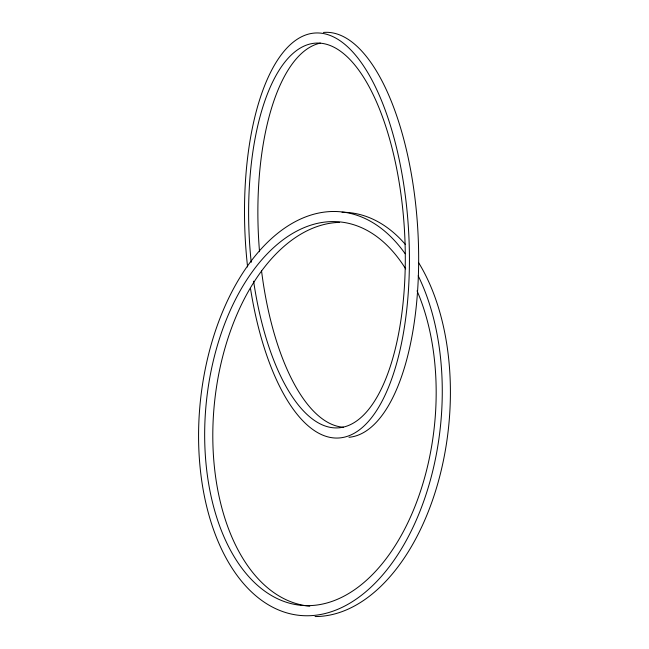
<?xml version="1.0" encoding="UTF-8"?>
<svg xmlns="http://www.w3.org/2000/svg" width="649" height="649" viewBox="0 0 649 649"><rect width="100%" height="100%" fill="white"/><g stroke="black" fill="none" stroke-linecap="round" stroke-linejoin="round"><path stroke-width="0.97" d="M323.421 32.45A202.837 81.766 86.7 0 1 417.68 227.645A202.837 81.766 86.7 0 1 348.984 437.288M343.524 427.229A192.696 77.677 86.7 0 1 261.531 270.771M259.535 251.739A192.696 77.677 86.7 0 1 320.419 43.11M247.594 266.974A202.837 81.766 86.7 0 1 344.148 43.799A202.837 81.766 86.7 0 1 390.187 383.048A202.837 81.766 86.7 0 1 250.571 288.951M251.22 262.31A192.696 77.677 86.7 0 1 344.814 54.654A192.696 77.677 86.7 0 1 385.822 378.74A192.696 77.677 86.7 0 1 253.613 281.187M418.191 275.825A202.837 120.698 -84.1 0 1 341.09 607.837A202.837 120.698 -84.1 0 1 204.021 375.503A202.837 120.698 -84.1 0 1 405.163 253.743M417.056 290.849A192.696 114.662 -84.1 0 1 333.497 600.86A192.696 114.662 -84.1 0 1 212.012 366.515A192.696 114.662 -84.1 0 1 405.682 268.913M342.047 212.247A202.837 120.698 -84.1 0 1 405.284 244.357M418.427 262.374A202.837 120.698 -84.1 0 1 437.166 485.679A202.837 120.698 -84.1 0 1 315.065 616.55M309.768 606.174A192.696 114.662 -84.1 0 1 213.764 410.793A192.696 114.662 -84.1 0 1 339.443 222.38"/></g></svg>
